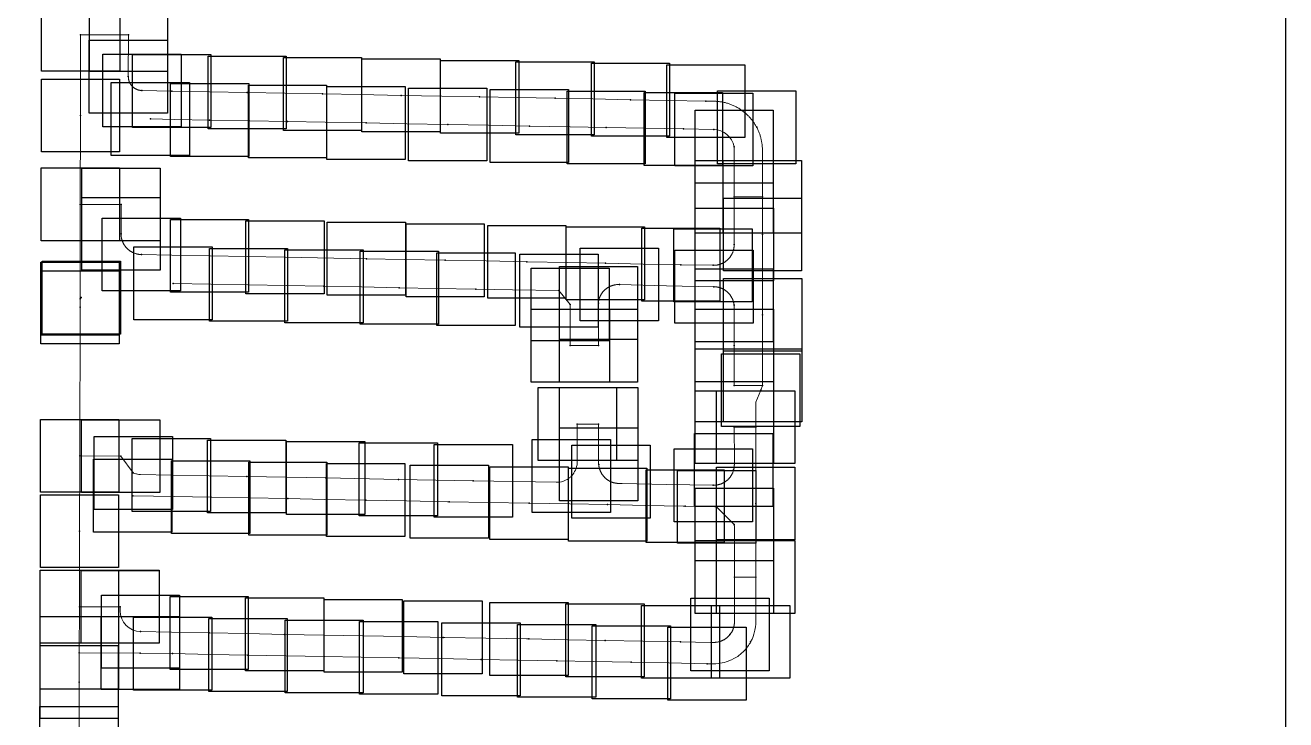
# Model space of a CAD drawing. Header units: millimetres. Extents: x 881174 to 1703730, y 372762 to 704197.
# Drawn here: x 885005 to 887011, y 668975 to 670080 of the extents above; entities that cross this region are included whole.
import ezdxf

# ---------------------------------------------------------------- set-up
doc = ezdxf.new("R2010")
doc.units = ezdxf.units.MM
for name, color, linetype, lineweight in [('2Block', 190, 'Continuous', 30), ('Capa1', 190, 'Continuous', 30), ('Exercise01', 190, 'Continuous', 30)]:
    doc.layers.add(name, color=color, linetype=linetype, lineweight=lineweight)
doc.layers.add('Polyline01', color=7, linetype='Continuous', lineweight=60, true_color=0xa451a4)

msp = doc.modelspace()

# ---------------------------------------------------------------- linework, layer by layer
at = {"layer": '2Block', "ltscale": 1.5}
for points in [[(885031.2, 670122.8), (885155.6, 670122.8), (885155.6, 670006.8), (885031.2, 670006.8)], [(885107.2, 670122.6), (885231.6, 670122.6), (885231.6, 670006.6), (885107.2, 670006.6)], [(885107, 670056.1), (885231.5, 670056.1), (885231.5, 669940.2), (885107, 669940.2)], [(885128.6, 670034.1), (885253.1, 670034.1), (885253.1, 669918.1), (885128.6, 669918.1)], [(885176.1, 670033.2), (885300.6, 670033.2), (885300.6, 669917.2), (885176.1, 669917.2)], [(885296.1, 670030.9), (885420.6, 670030.9), (885420.6, 669915), (885296.1, 669915)], [(885416, 670028.7), (885540.5, 670028.7), (885540.5, 669912.7), (885416, 669912.7)], [(885541, 670026.3), (885665.5, 670026.3), (885665.5, 669910.4), (885541, 669910.4)], [(885666, 670024), (885790.5, 670024), (885790.5, 669908), (885666, 669908)], [(885786, 670021.7), (885910.5, 670021.7), (885910.5, 669905.8), (885786, 669905.8)], [(885906, 670019.4), (886030.5, 670019.4), (886030.5, 669903.5), (885906, 669903.5)], [(886025.9, 670017.2), (886150.4, 670017.2), (886150.4, 669901.2), (886025.9, 669901.2)], [(885030.9, 669994.3), (885155.3, 669994.3), (885155.3, 669878.3), (885030.9, 669878.3)], [(885030.9, 669994.3), (885155.3, 669994.3), (885155.3, 669878.3), (885030.9, 669878.3)], [(885142.1, 669988.8), (885266.6, 669988.8), (885266.6, 669872.9), (885142.1, 669872.9)], [(885236.3, 669987), (885360.8, 669987), (885360.8, 669871), (885236.3, 669871)], [(885360.3, 669984.7), (885484.7, 669984.7), (885484.7, 669868.8), (885360.3, 669868.8)], [(885485.2, 669982.3), (885609.7, 669982.3), (885609.7, 669866.4), (885485.2, 669866.4)], [(885615.2, 669979.9), (885739.7, 669979.9), (885739.7, 669864), (885615.2, 669864)], [(885745.2, 669977.5), (885869.7, 669977.5), (885869.7, 669861.5), (885745.2, 669861.5)], [(885867.4, 669975.2), (885991.9, 669975.2), (885991.9, 669859.2), (885867.4, 669859.2)], [(885990.1, 669972.8), (886114.6, 669972.8), (886114.6, 669856.9), (885990.1, 669856.9)], [(886038.7, 669971.9), (886163.2, 669971.9), (886163.2, 669856), (886038.7, 669856)], [(886106.9, 669975.5), (886231.4, 669975.5), (886231.4, 669859.5), (886106.9, 669859.5)], [(886071, 669944.6), (886195.5, 669944.6), (886195.5, 669828.7), (886071, 669828.7)], [(886071, 669864.9), (886195.5, 669864.9), (886195.5, 669748.9), (886071, 669748.9)], [(886116, 669864.9), (886240.5, 669864.9), (886240.5, 669748.9), (886116, 669748.9)], [(885030.5, 669852.8), (885155, 669852.8), (885155, 669736.8), (885030.5, 669736.8)], [(885095.5, 669852.6), (885220, 669852.6), (885220, 669736.7), (885095.5, 669736.7)], [(885095.4, 669806.1), (885219.9, 669806.1), (885219.9, 669690.1), (885095.4, 669690.1)], [(886116.1, 669804.9), (886240.6, 669804.9), (886240.6, 669688.9), (886116.1, 669688.9)], [(886071.1, 669788.9), (886195.6, 669788.9), (886195.6, 669673), (886071.1, 669673)], [(885127.8, 669773), (885252.3, 669773), (885252.3, 669657.1), (885127.8, 669657.1)], [(885236.2, 669771), (885360.7, 669771), (885360.7, 669655.1), (885236.2, 669655.1)], [(885356.2, 669768.7), (885480.7, 669768.7), (885480.7, 669652.8), (885356.2, 669652.8)], [(885485.7, 669766.4), (885610.2, 669766.4), (885610.2, 669650.5), (885485.7, 669650.5)], [(885611.1, 669763.9), (885735.6, 669763.9), (885735.6, 669648), (885611.1, 669648)], [(885741.1, 669761.5), (885865.6, 669761.5), (885865.6, 669645.6), (885741.1, 669645.6)], [(885866.1, 669759.1), (885990.6, 669759.1), (885990.6, 669643.2), (885866.1, 669643.2)], [(885986.1, 669756.9), (886110.6, 669756.9), (886110.6, 669640.9), (885986.1, 669640.9)], [(886037.5, 669755.9), (886162, 669755.9), (886162, 669640), (886037.5, 669640)], [(885178.2, 669727.1), (885302.7, 669727.1), (885302.7, 669611.1), (885178.2, 669611.1)], [(885298.2, 669724.8), (885422.7, 669724.8), (885422.7, 669608.9), (885298.2, 669608.9)], [(885418.2, 669722.6), (885542.7, 669722.6), (885542.7, 669606.6), (885418.2, 669606.6)], [(885538.1, 669720.3), (885662.6, 669720.3), (885662.6, 669604.4), (885538.1, 669604.4)], [(885888.4, 669725.3), (886012.9, 669725.3), (886012.9, 669609.4), (885888.4, 669609.4)], [(886038.8, 669721.9), (886163.3, 669721.9), (886163.3, 669606), (886038.8, 669606)], [(885030.2, 669702.8), (885154.7, 669702.8), (885154.7, 669586.8), (885030.2, 669586.8)], [(885032.2, 669704.5), (885156.7, 669704.5), (885156.7, 669588.6), (885032.2, 669588.6)], [(885660.1, 669718), (885784.6, 669718), (885784.6, 669602.1), (885660.1, 669602.1)], [(885792.2, 669715.6), (885916.7, 669715.6), (885916.7, 669599.7), (885792.2, 669599.7)], [(885030.2, 669689.1), (885154.6, 669689.1), (885154.6, 669573.2), (885030.2, 669573.2)], [(885030.2, 669689.1), (885154.6, 669689.1), (885154.6, 669573.2), (885030.2, 669573.2)], [(885810.1, 669693.6), (885934.6, 669693.6), (885934.6, 669577.7), (885810.1, 669577.7)], [(885855.1, 669695.8), (885979.6, 669695.8), (885979.6, 669579.9), (885855.1, 669579.9)], [(886071, 669692.4), (886195.5, 669692.4), (886195.5, 669576.4), (886071, 669576.4)], [(886116.2, 669677.1), (886240.7, 669677.1), (886240.7, 669561.1), (886116.2, 669561.1)], [(885810.2, 669628.2), (885934.7, 669628.2), (885934.7, 669512.2), (885810.2, 669512.2)], [(885855.2, 669628.2), (885979.7, 669628.2), (885979.7, 669512.2), (885855.2, 669512.2)], [(886071.2, 669628.3), (886195.7, 669628.3), (886195.7, 669512.3), (886071.2, 669512.3)], [(886071.2, 669564.9), (886195.7, 669564.9), (886195.7, 669448.9), (886071.2, 669448.9)], [(886116.2, 669564.9), (886240.7, 669564.9), (886240.7, 669448.9), (886116.2, 669448.9)], [(886113.2, 669557.3), (886237.7, 669557.3), (886237.7, 669441.4), (886113.2, 669441.4)], [(885821.3, 669503.3), (885945.8, 669503.3), (885945.8, 669387.4), (885821.3, 669387.4)], [(885855.3, 669503.3), (885979.8, 669503.3), (885979.8, 669387.4), (885855.3, 669387.4)], [(886071.3, 669498.4), (886195.8, 669498.4), (886195.8, 669382.5), (886071.3, 669382.5)], [(886105.3, 669498.4), (886229.8, 669498.4), (886229.8, 669382.5), (886105.3, 669382.5)], [(885029.6, 669452.7), (885154.1, 669452.7), (885154.1, 669336.8), (885029.6, 669336.8)], [(885029.6, 669452.7), (885154.1, 669452.7), (885154.1, 669336.8), (885029.6, 669336.8)], [(885094.8, 669452.3), (885219.3, 669452.3), (885219.3, 669336.4), (885094.8, 669336.4)], [(885114.9, 669425.5), (885239.4, 669425.5), (885239.4, 669309.6), (885114.9, 669309.6)], [(885175.4, 669422.1), (885299.9, 669422.1), (885299.9, 669306.1), (885175.4, 669306.1)], [(885295.4, 669419.8), (885419.9, 669419.8), (885419.9, 669303.9), (885295.4, 669303.9)], [(885812, 669420.6), (885936.5, 669420.6), (885936.5, 669304.7), (885812, 669304.7)], [(885855.4, 669439.1), (885979.9, 669439.1), (885979.9, 669323.1), (885855.4, 669323.1)], [(886070.2, 669430.2), (886194.7, 669430.2), (886194.7, 669314.3), (886070.2, 669314.3)], [(885421.1, 669417.4), (885545.6, 669417.4), (885545.6, 669301.5), (885421.1, 669301.5)], [(885536.8, 669415.3), (885661.3, 669415.3), (885661.3, 669299.4), (885536.8, 669299.4)], [(885655.8, 669413), (885780.3, 669413), (885780.3, 669297.1), (885655.8, 669297.1)], [(885874.9, 669411.5), (885999.4, 669411.5), (885999.4, 669295.6), (885874.9, 669295.6)], [(886037.7, 669405.9), (886162.2, 669405.9), (886162.2, 669289.9), (886037.7, 669289.9)], [(885114, 669389.2), (885238.5, 669389.2), (885238.5, 669273.3), (885114, 669273.3)], [(885238.1, 669386.9), (885362.6, 669386.9), (885362.6, 669271), (885238.1, 669271)], [(885360.9, 669384.6), (885485.3, 669384.6), (885485.3, 669268.7), (885360.9, 669268.7)], [(885484.8, 669382.3), (885609.3, 669382.3), (885609.3, 669266.3), (885484.8, 669266.3)], [(885617.6, 669379.8), (885742.1, 669379.8), (885742.1, 669263.8), (885617.6, 669263.8)], [(885744.7, 669377.4), (885869.2, 669377.4), (885869.2, 669261.4), (885744.7, 669261.4)], [(885869.7, 669375), (885994.2, 669375), (885994.2, 669259.1), (885869.7, 669259.1)], [(885993, 669372.7), (886117.4, 669372.7), (886117.4, 669256.8), (885993, 669256.8)], [(886043, 669371.5), (886167.5, 669371.5), (886167.5, 669255.6), (886043, 669255.6)], [(886105.4, 669376.8), (886229.9, 669376.8), (886229.9, 669260.9), (886105.4, 669260.9)], [(886071.1, 669343.5), (886195.6, 669343.5), (886195.6, 669227.5), (886071.1, 669227.5)], [(885029.3, 669332.7), (885153.8, 669332.7), (885153.8, 669216.8), (885029.3, 669216.8)], [(886071.4, 669259.8), (886195.9, 669259.8), (886195.9, 669143.9), (886071.4, 669143.9)], [(886105.4, 669259.9), (886229.9, 669259.9), (886229.9, 669143.9), (886105.4, 669143.9)], [(885029, 669212.7), (885153.5, 669212.7), (885153.5, 669096.8), (885029, 669096.8)], [(885094, 669212.6), (885218.5, 669212.6), (885218.5, 669096.6), (885094, 669096.6)], [(885094, 669212.5), (885218.5, 669212.5), (885218.5, 669096.6), (885094, 669096.6)], [(885126.4, 669173), (885250.9, 669173), (885250.9, 669057), (885126.4, 669057)], [(885235.7, 669170.9), (885360.2, 669170.9), (885360.2, 669055), (885235.7, 669055)], [(885355.7, 669168.7), (885480.2, 669168.7), (885480.2, 669052.7), (885355.7, 669052.7)], [(885480.7, 669166.3), (885605.2, 669166.3), (885605.2, 669050.4), (885480.7, 669050.4)], [(885607.8, 669163.9), (885732.3, 669163.9), (885732.3, 669048), (885607.8, 669048)], [(885744.5, 669161.3), (885869, 669161.3), (885869, 669045.4), (885744.5, 669045.4)], [(885865.6, 669159.1), (885990.1, 669159.1), (885990.1, 669043.1), (885865.6, 669043.1)], [(886064.3, 669168.3), (886188.8, 669168.3), (886188.8, 669052.4), (886064.3, 669052.4)], [(885028.9, 669139.2), (885153.4, 669139.2), (885153.4, 669023.2), (885028.9, 669023.2)], [(885028.9, 669139.1), (885153.4, 669139.1), (885153.4, 669023.2), (885028.9, 669023.2)], [(885126, 669138.9), (885250.5, 669138.9), (885250.5, 669023), (885126, 669023)], [(885985.6, 669156.8), (886110.1, 669156.8), (886110.1, 669040.9), (885985.6, 669040.9)], [(886097.2, 669156.6), (886221.7, 669156.6), (886221.7, 669040.7), (886097.2, 669040.7)], [(885177.4, 669138), (885301.9, 669138), (885301.9, 669022.1), (885177.4, 669022.1)], [(885297.4, 669135.7), (885421.9, 669135.7), (885421.9, 669019.8), (885297.4, 669019.8)], [(885418.6, 669133.5), (885543.1, 669133.5), (885543.1, 669017.5), (885418.6, 669017.5)], [(885537.3, 669131.2), (885661.8, 669131.2), (885661.8, 669015.3), (885537.3, 669015.3)], [(885668.2, 669128.8), (885792.7, 669128.8), (885792.7, 669012.8), (885668.2, 669012.8)], [(885788.7, 669126.5), (885913.1, 669126.5), (885913.1, 669010.6), (885788.7, 669010.6)], [(885907.3, 669124.3), (886031.8, 669124.3), (886031.8, 669008.3), (885907.3, 669008.3)], [(886027.9, 669122), (886152.4, 669122), (886152.4, 669006.1), (886027.9, 669006.1)], [(885028.8, 669092.7), (885153.3, 669092.7), (885153.3, 668976.8), (885028.8, 668976.8)], [(885028.8, 669092.7), (885153.3, 669092.7), (885153.3, 668976.8), (885028.8, 668976.8)], [(885028.6, 668995.9), (885153.1, 668995.9), (885153.1, 668879.9), (885028.6, 668879.9)]]:
    msp.add_lwpolyline(points, close=True, dxfattribs=at)
at = {"layer": 'Capa1', "color": 1}
for p in [(885093.4, 670064.8), (885169.4, 670064.6), (885169.2, 669998.2), (885190.8, 669976.1), (885238.3, 669975.2), (885358.3, 669972.9), (885478.3, 669970.7), (885603.3, 669968.3), (885728.2, 669966), (885848.2, 669963.7), (885968.2, 669961.5), (886088.2, 669959.2), (885093.1, 669936.3), (885093.1, 669936.3), (885204.4, 669930.8), (885298.6, 669929), (885422.5, 669926.7), (885547.5, 669924.4), (885677.5, 669921.9), (885807.4, 669919.5), (885929.6, 669917.2), (886052.4, 669914.9), (886100.9, 669914), (886169.2, 669917.5), (886133.2, 669886.7), (886133.3, 669806.9), (886178.3, 669806.9), (885092.8, 669794.8), (885157.8, 669794.6), (885157.7, 669748.1), (886178.3, 669746.9), (886133.3, 669730.9), (885190, 669715.1), (885298.5, 669713), (885418.4, 669710.8), (885548, 669708.4), (885673.4, 669706), (885803.4, 669703.5), (885928.3, 669701.2), (886048.3, 669698.9), (886099.7, 669698), (885240.5, 669669.1), (885360.4, 669666.9), (885480.4, 669664.6), (885600.4, 669662.3), (885722.4, 669660), (885950.6, 669667.4), (886101.1, 669663.9), (885092.4, 669644.8), (885094.4, 669646.5), (885854.5, 669657.6), (885092.4, 669631.2), (885092.4, 669631.2), (885872.4, 669635.6), (885917.4, 669637.9), (886133.2, 669634.4), (886178.4, 669619.1), (885872.4, 669570.2), (885917.4, 669570.2), (886133.4, 669570.3), (886133.4, 669506.9), (886175.5, 669499.4), (886178.4, 669506.9), (885883.5, 669445.3), (885917.5, 669445.3), (886133.5, 669440.4), (886167.5, 669440.4), (885091.9, 669394.7), (885091.9, 669394.7), (885157.1, 669394.4), (885917.7, 669381.1), (885177.2, 669367.6), (885237.7, 669364.1), (885357.6, 669361.9), (885483.4, 669359.5), (885874.3, 669362.6), (886132.4, 669372.3), (885599, 669357.3), (885718.1, 669355.1), (885937.2, 669353.6), (886100, 669347.9), (885176.2, 669331.3), (885300.3, 669328.9), (885423.1, 669326.6), (885547, 669324.3), (885679.9, 669321.8), (885807, 669319.4), (886167.6, 669318.8), (885931.9, 669317.1), (886055.2, 669314.7), (886105.2, 669313.6), (886133.3, 669285.5), (885091.6, 669274.7), (886133.7, 669201.9), (886167.7, 669201.9), (885091.3, 669154.7), (885156.3, 669154.6), (885156.3, 669154.6), (885188.6, 669115), (885298, 669112.9), (885418, 669110.7), (885542.9, 669108.3), (885670.1, 669105.9), (885806.8, 669103.4), (885927.9, 669101.1), (886047.9, 669098.8), (886126.6, 669110.3), (886159.5, 669098.7), (885091.1, 669081.2), (885091.1, 669081.2), (885188.2, 669081), (885239.6, 669080), (885359.6, 669077.8), (885480.8, 669075.5), (885599.6, 669073.3), (885730.5, 669070.8), (885850.9, 669068.5), (885969.5, 669066.3), (886090.2, 669064), (885091, 669034.7), (885091, 669034.7)]:
    msp.add_point(p, dxfattribs=at)
at = {"layer": 'Exercise01', "ltscale": 1.5}
msp.add_lwpolyline([(881173.9, 665063.8), (887011, 665063.8), (887011, 673564.4), (881173.9, 673564.4)], close=True, dxfattribs=at)
at = {"layer": 'Polyline01', "lineweight": 0}
for points in [[(885093.4, 670064.8), (885093.1, 669936.3), (885093.1, 669936.3)], [(885169.4, 670064.6), (885093.4, 670064.8)], [(885169.2, 669998.2), (885169.4, 670064.6)], [(885190.8, 669976.1), (885190.4, 669976.1), (885190, 669976.1), (885189.7, 669976.2), (885189.3, 669976.2), (885188.9, 669976.2), (885188.5, 669976.3), (885188.1, 669976.3), (885187.8, 669976.4), (885187.4, 669976.4), (885187, 669976.5), (885186.6, 669976.6), (885186.2, 669976.7), (885185.9, 669976.8), (885185.5, 669976.9), (885185.1, 669977), (885184.8, 669977.1), (885184.4, 669977.2), (885184, 669977.3), (885183.7, 669977.4), (885183.3, 669977.6), (885183, 669977.7), (885182.6, 669977.9), (885182.3, 669978), (885181.9, 669978.2), (885181.6, 669978.3), (885181.2, 669978.5), (885180.9, 669978.7), (885180.5, 669978.9), (885180.2, 669979.1), (885179.9, 669979.3), (885179.5, 669979.5), (885179.2, 669979.7), (885178.9, 669979.9), (885178.6, 669980.1), (885178.3, 669980.3), (885178, 669980.6), (885177.7, 669980.8), (885177.4, 669981), (885177.1, 669981.3), (885176.8, 669981.5), (885176.5, 669981.8), (885176.2, 669982), (885175.9, 669982.3), (885175.7, 669982.6), (885175.4, 669982.8), (885175.1, 669983.1), (885174.9, 669983.4), (885174.6, 669983.7), (885174.4, 669984), (885174.1, 669984.3), (885173.9, 669984.6), (885173.6, 669984.9), (885173.4, 669985.2), (885173.2, 669985.5), (885173, 669985.8), (885172.8, 669986.2), (885172.6, 669986.5), (885172.4, 669986.8), (885172.2, 669987.1), (885172, 669987.5), (885171.8, 669987.8), (885171.6, 669988.2), (885171.5, 669988.5), (885171.3, 669988.8), (885171.1, 669989.2), (885171, 669989.5), (885170.8, 669989.9), (885170.7, 669990.3), (885170.6, 669990.6), (885170.4, 669991), (885170.3, 669991.3), (885170.2, 669991.7), (885170.1, 669992.1), (885170, 669992.5), (885169.9, 669992.8), (885169.8, 669993.2), (885169.7, 669993.6), (885169.6, 669993.9), (885169.6, 669994.3), (885169.5, 669994.7), (885169.5, 669995.1), (885169.4, 669995.5), (885169.4, 669995.8), (885169.3, 669996.2), (885169.3, 669996.6), (885169.3, 669997), (885169.3, 669997.4), (885169.3, 669997.8), (885169.2, 669998.2)], [(885238.3, 669975.2), (885190.8, 669976.1)], [(885358.3, 669972.9), (885298.3, 669974.1), (885238.3, 669975.2)], [(885478.3, 669970.7), (885418.3, 669971.8), (885358.3, 669972.9)], [(885603.3, 669968.3), (885538.3, 669969.6), (885478.3, 669970.7)], [(885728.2, 669966), (885668.3, 669967.1), (885603.3, 669968.3)], [(885848.2, 669963.7), (885788.2, 669964.9), (885728.2, 669966)], [(885968.2, 669961.5), (885908.2, 669962.6), (885848.2, 669963.7)], [(886088.2, 669959.2), (886028.2, 669960.3), (885968.2, 669961.5)], [(886169.2, 669917.5), (886168.5, 669918.7), (886167.8, 669919.9), (886167.1, 669921.1), (886166.4, 669922.2), (886165.7, 669923.4), (886165, 669924.5), (886164.2, 669925.6), (886163.4, 669926.7), (886162.6, 669927.8), (886161.8, 669928.9), (886160.9, 669930), (886160, 669931), (886159.2, 669932.1), (886158.3, 669933.1), (886157.3, 669934.1), (886156.4, 669935.1), (886155.5, 669936), (886154.5, 669937), (886153.5, 669937.9), (886152.5, 669938.9), (886151.5, 669939.8), (886150.4, 669940.7), (886149.4, 669941.5), (886148.3, 669942.4), (886147.3, 669943.2), (886146.2, 669944), (886145.1, 669944.8), (886143.9, 669945.6), (886142.8, 669946.3), (886141.7, 669947.1), (886140.5, 669947.8), (886139.3, 669948.5), (886138.1, 669949.1), (886136.5, 669950), (886135.3, 669950.7), (886134.1, 669951.3), (886132.8, 669951.8), (886131.6, 669952.4), (886130.3, 669952.9), (886129.1, 669953.4), (886127.8, 669953.9), (886126.5, 669954.4), (886125.2, 669954.9), (886123.9, 669955.3), (886122.6, 669955.7), (886121.3, 669956.1), (886120, 669956.4), (886118.7, 669956.8), (886117.4, 669957.1), (886116, 669957.4), (886114.7, 669957.6), (886113.4, 669957.9), (886112, 669958.1), (886110.7, 669958.3), (886109.3, 669958.4), (886108, 669958.6), (886106.6, 669958.7), (886105.3, 669958.8), (886103.9, 669958.9), (886101.7, 669959), (886088.2, 669959.2)], [(885093.1, 669936.3), (885092.8, 669794.8)], [(885298.6, 669929), (885242.5, 669930.1), (885204.4, 669930.8)], [(885422.5, 669926.7), (885362.5, 669927.9), (885298.6, 669929)], [(885547.5, 669924.4), (885482.5, 669925.6), (885422.5, 669926.7)], [(885677.5, 669921.9), (885612.5, 669923.2), (885547.5, 669924.4)], [(885807.4, 669919.5), (885742.4, 669920.7), (885677.5, 669921.9)], [(885929.6, 669917.2), (885872.4, 669918.3), (885807.4, 669919.5)], [(886052.4, 669914.9), (885992.4, 669916), (885929.6, 669917.2)], [(886100.9, 669914), (886052.4, 669914.9)], [(886178.3, 669806.9), (886178.2, 669866.9), (886178.2, 669881), (886178.2, 669882.4), (886178.2, 669883.7), (886178.1, 669885.1), (886178, 669886.5), (886177.9, 669887.8), (886177.8, 669889.2), (886177.6, 669890.5), (886177.5, 669891.9), (886177.3, 669893.2), (886177, 669894.6), (886176.8, 669895.9), (886176.5, 669897.2), (886176.2, 669898.6), (886175.9, 669899.9), (886175.6, 669901.2), (886175.2, 669902.5), (886174.8, 669903.8), (886174.4, 669905.1), (886174, 669906.4), (886173.5, 669907.7), (886173, 669909), (886172.5, 669910.2), (886172, 669911.5), (886171.5, 669912.7), (886170.9, 669914), (886170.3, 669915.2), (886169.2, 669917.5)], [(886133.3, 669806.9), (886133.2, 669872), (886133.2, 669886.7)], [(886133.3, 669806.9), (886133.3, 669730.9)], [(886133.3, 669806.9), (886178.3, 669806.9)], [(886178.3, 669806.9), (886178.3, 669746.9)], [(885092.8, 669794.8), (885092.6, 669719.8), (885092.4, 669644.8)], [(885157.8, 669794.6), (885092.8, 669794.8)], [(885157.7, 669748.1), (885157.8, 669794.6)], [(885190, 669715.1), (885189.4, 669715.1), (885188.9, 669715.1), (885188.3, 669715.2), (885187.7, 669715.2), (885187.1, 669715.3), (885186.6, 669715.3), (885186, 669715.4), (885185.4, 669715.5), (885184.9, 669715.6), (885184.3, 669715.7), (885183.7, 669715.8), (885183.2, 669715.9), (885182.6, 669716.1), (885182.1, 669716.2), (885181.5, 669716.4), (885180.9, 669716.5), (885180.4, 669716.7), (885179.9, 669716.9), (885179.3, 669717.1), (885178.8, 669717.3), (885178.2, 669717.5), (885177.7, 669717.7), (885177.2, 669717.9), (885176.7, 669718.2), (885176.1, 669718.4), (885175.6, 669718.7), (885175.1, 669719), (885174.6, 669719.2), (885174.1, 669719.5), (885173.6, 669719.8), (885173.1, 669720.1), (885172.6, 669720.4), (885172.2, 669720.7), (885171.7, 669721.1), (885171.2, 669721.4), (885170.8, 669721.8), (885170.3, 669722.1), (885169.8, 669722.5), (885169.4, 669722.8), (885169, 669723.2), (885168.5, 669723.6), (885168.1, 669724), (885167.7, 669724.4), (885167.3, 669724.8), (885166.9, 669725.2), (885166.5, 669725.6), (885166.1, 669726), (885165.7, 669726.5), (885165.3, 669726.9), (885165, 669727.4), (885164.6, 669727.8), (885164.3, 669728.3), (885163.9, 669728.7), (885163.6, 669729.2), (885163.3, 669729.7), (885162.9, 669730.2), (885162.6, 669730.6), (885162.3, 669731.1), (885162.1, 669731.6), (885161.8, 669732.1), (885161.5, 669732.6), (885161.2, 669733.1), (885161, 669733.7), (885160.7, 669734.2), (885160.5, 669734.7), (885160.3, 669735.2), (885160, 669735.8), (885159.8, 669736.3), (885159.6, 669736.9), (885159.4, 669737.4), (885159.3, 669737.9), (885159.1, 669738.5), (885158.9, 669739), (885158.8, 669739.6), (885158.6, 669740.2), (885158.5, 669740.7), (885158.4, 669741.3), (885158.3, 669741.8), (885158.2, 669742.4), (885158.1, 669743), (885158, 669743.6), (885157.9, 669744.1), (885157.8, 669744.7), (885157.8, 669745.3), (885157.7, 669745.8), (885157.7, 669746.4), (885157.7, 669747), (885157.7, 669747.6), (885157.7, 669748.1)], [(886178.3, 669746.9), (886178.4, 669619.1)], [(886133.3, 669730.9), (886133.3, 669730.3), (886133.3, 669729.7), (886133.3, 669729.2), (886133.2, 669728.6), (886133.2, 669728), (886133.1, 669727.5), (886133.1, 669726.9), (886133, 669726.3), (886132.9, 669725.7), (886132.8, 669725.2), (886132.7, 669724.6), (886132.6, 669724), (886132.5, 669723.5), (886132.3, 669722.9), (886132.2, 669722.4), (886132, 669721.8), (886131.9, 669721.3), (886131.7, 669720.7), (886131.5, 669720.2), (886131.3, 669719.6), (886131.1, 669719.1), (886130.9, 669718.5), (886130.7, 669718), (886130.5, 669717.5), (886130.2, 669717), (886130, 669716.4), (886129.7, 669715.9), (886129.4, 669715.4), (886129.2, 669714.9), (886128.9, 669714.4), (886128.6, 669713.9), (886128.3, 669713.4), (886128, 669712.9), (886127.7, 669712.5), (886127.3, 669712), (886127, 669711.5), (886126.7, 669711), (886126.3, 669710.6), (886125.9, 669710.1), (886125.6, 669709.7), (886125.2, 669709.3), (886124.8, 669708.8), (886124.4, 669708.4), (886124, 669708), (886123.6, 669707.6), (886123.2, 669707.2), (886122.8, 669706.8), (886122.4, 669706.4), (886121.9, 669706), (886121.5, 669705.6), (886121.1, 669705.3), (886120.6, 669704.9), (886120.2, 669704.6), (886119.7, 669704.2), (886119.2, 669703.9), (886118.7, 669703.6), (886118.3, 669703.2), (886117.8, 669702.9), (886117.3, 669702.6), (886116.8, 669702.3), (886116.3, 669702.1), (886115.8, 669701.8), (886115.3, 669701.5), (886114.8, 669701.3), (886114.2, 669701), (886113.7, 669700.8), (886113.2, 669700.6), (886112.7, 669700.3), (886112.1, 669700.1), (886111.6, 669699.9), (886111, 669699.7), (886110.5, 669699.6), (886109.9, 669699.4), (886109.4, 669699.2), (886108.8, 669699.1), (886108.3, 669698.9), (886107.7, 669698.8), (886107.1, 669698.7), (886106.6, 669698.5), (886106, 669698.4), (886105.5, 669698.3), (886104.9, 669698.3), (886104.3, 669698.2), (886103.7, 669698.1), (886103.2, 669698.1), (886102.6, 669698), (886102, 669698), (886101.4, 669698), (886100.9, 669698), (886100.3, 669697.9), (886099.7, 669698)], [(885298.5, 669713), (885238.5, 669714.2), (885190, 669715.1)], [(885418.4, 669710.8), (885358.4, 669711.9), (885298.5, 669713)], [(885548, 669708.4), (885418.4, 669710.8)], [(885673.4, 669706), (885608.4, 669707.2), (885548, 669708.4)], [(885803.4, 669703.5), (885738.4, 669704.8), (885673.4, 669706)], [(885928.3, 669701.2), (885868.4, 669702.3), (885803.4, 669703.5)], [(886048.3, 669698.9), (885988.3, 669700), (885928.3, 669701.2)], [(886099.7, 669698), (886048.3, 669698.9)], [(885360.4, 669666.9), (885300.4, 669668), (885240.5, 669669.1)], [(885480.4, 669664.6), (885420.4, 669665.7), (885360.4, 669666.9)], [(885600.4, 669662.3), (885540.4, 669663.5), (885480.4, 669664.6)], [(885722.4, 669660), (885660.4, 669661.2), (885600.4, 669662.3)], [(885854.5, 669657.6), (885780.4, 669659), (885722.4, 669660)], [(885950.6, 669667.4), (885950.1, 669667.4), (885949.5, 669667.4), (885948.9, 669667.3), (885948.3, 669667.3), (885947.8, 669667.3), (885947.2, 669667.2), (885946.6, 669667.2), (885945.8, 669667.2), (885945.2, 669667.1), (885944.6, 669667), (885944.1, 669666.9), (885943.5, 669666.8), (885942.9, 669666.7), (885942.4, 669666.6), (885941.8, 669666.5), (885941.3, 669666.3), (885940.7, 669666.2), (885940, 669666), (885939.5, 669665.8), (885938.9, 669665.7), (885938.4, 669665.5), (885937.8, 669665.3), (885937.3, 669665.1), (885936.8, 669664.8), (885936.7, 669664.8), (885936.1, 669664.5), (885935.6, 669664.3), (885935.1, 669664), (885934.6, 669663.8), (885934.1, 669663.5), (885933.6, 669663.2), (885933.1, 669663), (885932.6, 669662.7), (885932.1, 669662.4), (885931.6, 669662.1), (885931.2, 669661.8), (885930.7, 669661.5), (885929.9, 669660.9), (885929.5, 669660.6), (885929, 669660.2), (885928.6, 669659.9), (885928.2, 669659.5), (885927.7, 669659.1), (885927.4, 669658.8), (885927, 669658.4), (885926.5, 669658), (885926.1, 669657.6), (885925.7, 669657.2), (885925.4, 669656.8), (885925, 669656.3), (885924.6, 669655.9), (885924.3, 669655.5), (885923.9, 669655.1), (885923.6, 669654.6), (885923.2, 669654.1), (885922.9, 669653.7), (885922.6, 669653.2), (885922.2, 669652.6), (885921.9, 669652.1), (885921.5, 669651.6), (885921.3, 669651.1), (885921, 669650.6), (885920.7, 669650.1), (885920.4, 669649.6), (885920.2, 669649.1), (885920, 669648.8), (885919.8, 669648.2), (885919.6, 669647.7), (885919.3, 669647.2), (885919.1, 669646.6), (885918.9, 669646.1), (885918.7, 669645.6), (885918.5, 669645), (885918.4, 669644.5), (885918.2, 669643.9), (885918.2, 669643.9), (885918, 669643.4), (885917.9, 669642.8), (885917.8, 669642.6), (885917.8, 669642.4), (885917.8, 669642.3), (885917.7, 669641.8), (885917.7, 669641.9), (885917.6, 669641.3), (885917.6, 669640.8), (885917.5, 669640.2), (885917.5, 669640.2), (885917.4, 669639.6), (885917.4, 669639), (885917.4, 669638.5), (885917.4, 669637.9)], [(886101.1, 669663.9), (886025.5, 669665.3), (885950.6, 669667.4)], [(886133.2, 669634.4), (886133.1, 669635), (886133.1, 669635.5), (886133, 669636.1), (886132.9, 669636.7), (886132.8, 669637.2), (886132.7, 669637.8), (886132.5, 669638.4), (886132.4, 669638.9), (886132.3, 669639.5), (886132.1, 669640), (886131.9, 669640.6), (886131.8, 669641.1), (886131.6, 669641.7), (886131.4, 669642.2), (886131.2, 669642.8), (886131, 669643.3), (886130.8, 669643.8), (886130.5, 669644.4), (886130.3, 669644.9), (886130, 669645.4), (886129.8, 669645.9), (886129.5, 669646.4), (886129.2, 669646.9), (886129, 669647.4), (886128.7, 669647.9), (886128.4, 669648.4), (886128.1, 669648.9), (886127.7, 669649.4), (886127.4, 669649.9), (886127.1, 669650.3), (886126.7, 669650.8), (886126.4, 669651.3), (886126, 669651.7), (886125.7, 669652.2), (886125.3, 669652.6), (886124.9, 669653), (886124.5, 669653.4), (886124.1, 669653.9), (886123.7, 669654.3), (886123.3, 669654.7), (886122.9, 669655.1), (886122.5, 669655.5), (886122, 669655.8), (886121.6, 669656.2), (886121.1, 669656.6), (886120.7, 669656.9), (886120.2, 669657.3), (886119.8, 669657.6), (886119.3, 669658), (886118.8, 669658.3), (886118.4, 669658.6), (886117.9, 669658.9), (886117.4, 669659.2), (886116.9, 669659.5), (886116.4, 669659.8), (886115.9, 669660.1), (886115.4, 669660.3), (886114.8, 669660.6), (886114.3, 669660.8), (886113.8, 669661.1), (886113.3, 669661.3), (886112.7, 669661.5), (886112.2, 669661.7), (886111.7, 669661.9), (886111.1, 669662.1), (886110.6, 669662.3), (886110, 669662.5), (886109.5, 669662.7), (886108.9, 669662.8), (886108.4, 669663), (886107.8, 669663.1), (886107.2, 669663.2), (886106.7, 669663.3), (886106.1, 669663.4), (886105.5, 669663.5), (886105, 669663.6), (886104.4, 669663.7), (886103.8, 669663.8), (886103.2, 669663.8), (886102.7, 669663.8), (886102.1, 669663.9), (886101.1, 669663.9)], [(885092.4, 669631.2), (885092.4, 669642.8), (885094.4, 669646.5)], [(885872.4, 669635.6), (885854.5, 669657.6)], [(885091.9, 669394.7), (885092.4, 669631.2)], [(885872.4, 669570.2), (885872.4, 669635.6)], [(885917.4, 669637.9), (885917.4, 669574.2), (885917.4, 669570.2)], [(886133.4, 669570.3), (886133.4, 669628.5), (886133.4, 669629.1), (886133.4, 669629.6), (886133.4, 669630.2), (886133.3, 669630.8), (886133.3, 669633.8), (886133.2, 669634.4)], [(886178.4, 669619.1), (886178.4, 669506.9)], [(885917.4, 669570.2), (885910.4, 669570.2), (885872.4, 669570.2)], [(886133.4, 669506.9), (886133.4, 669570.3)], [(886178.4, 669506.9), (886133.4, 669506.9)], [(886167.5, 669440.4), (886168, 669480.2), (886175.5, 669499.4)], [(886175.5, 669499.4), (886178.4, 669506.9)], [(885883.5, 669445.3), (885883.6, 669385.6), (885883.5, 669383.2), (885883.2, 669380.4), (885882.6, 669377.6), (885881.8, 669374.8), (885880.7, 669372.1), (885879.4, 669369.6), (885878.3, 669367.7), (885878.1, 669367.4), (885876.5, 669365.2), (885874.3, 669362.6)], [(885917.5, 669445.3), (885883.5, 669445.3)], [(885917.7, 669381.1), (885917.6, 669381.4), (885917.6, 669382), (885917.6, 669382.5), (885917.6, 669383.1), (885917.6, 669383.7), (885917.5, 669445.3)], [(886133.5, 669440.4), (886133.6, 669388.3), (886133.6, 669380.9), (886133.6, 669380.3), (886133.5, 669379.7), (886133.5, 669379.1), (886133.5, 669378.5), (886133.4, 669378), (886133.4, 669377.4), (886133.3, 669376.8), (886133.2, 669376.3), (886133.2, 669375.7), (886133.1, 669375.1), (886133, 669374.5), (886132.8, 669374), (886132.7, 669373.4), (886132.6, 669372.9), (886132.4, 669372.3)], [(886167.5, 669440.4), (886160.5, 669440.4), (886133.5, 669440.4)], [(886167.6, 669318.8), (886167.5, 669440.4)], [(885091.6, 669274.7), (885091.9, 669394.7)], [(885157.1, 669394.4), (885091.9, 669394.7)], [(885177.2, 669367.6), (885157.1, 669394.4)], [(885937.2, 669353.6), (885936.6, 669353.8), (885936.1, 669354), (885935.6, 669354.3), (885935.1, 669354.6), (885934.6, 669354.8), (885934.1, 669355.1), (885933.6, 669355.4), (885933.1, 669355.7), (885932.6, 669356), (885932.1, 669356.3), (885931.7, 669356.7), (885931.2, 669357), (885930.7, 669357.3), (885930.3, 669357.7), (885929.8, 669358.1), (885929.4, 669358.4), (885928.9, 669358.8), (885928.5, 669359.2), (885928.1, 669359.6), (885927.7, 669360), (885927.2, 669360.4), (885926.8, 669360.8), (885926.4, 669361.2), (885926.1, 669361.6), (885925.7, 669362), (885925.3, 669362.5), (885924.9, 669362.9), (885924.6, 669363.4), (885924.2, 669363.8), (885923.9, 669364.3), (885923.5, 669364.8), (885923.2, 669365.2), (885922.9, 669365.7), (885922.6, 669366.2), (885922.3, 669366.7), (885922, 669367.2), (885921.7, 669367.7), (885921.4, 669368.2), (885921.2, 669368.7), (885920.9, 669369.2), (885920.7, 669369.7), (885920.4, 669370.3), (885920.2, 669370.8), (885920, 669371.3), (885919.8, 669371.9), (885919.6, 669372.4), (885919.4, 669373), (885919.2, 669373.5), (885919, 669374), (885918.8, 669374.6), (885918.7, 669375.1), (885918.6, 669375.7), (885918.4, 669376.3), (885918.3, 669376.8), (885918.2, 669377.4), (885918.1, 669378), (885918, 669378.5), (885917.9, 669379.1), (885917.8, 669379.7), (885917.7, 669380.2), (885917.7, 669381.1)], [(885237.7, 669364.1), (885188.6, 669365), (885187.5, 669365.1), (885185.8, 669365.3), (885184.1, 669365.5), (885182.4, 669365.9), (885181.2, 669366.2), (885179, 669366.8), (885177.2, 669367.6)], [(885357.6, 669361.9), (885237.7, 669364.1)], [(885483.4, 669359.5), (885357.6, 669361.9)], [(885599, 669357.3), (885483.4, 669359.5)], [(885874.3, 669362.6), (885873.5, 669361.8), (885872.6, 669361), (885870.9, 669359.6), (885869.1, 669358.3), (885867.3, 669357.1), (885865, 669355.9), (885861.8, 669354.6), (885858.5, 669353.6), (885854, 669352.8), (885849.9, 669352.6), (885718.1, 669355.1)], [(886132.4, 669372.3), (886132.3, 669371.7), (886132.1, 669371.2), (886131.9, 669370.7), (886131.8, 669370.1), (886131.6, 669369.6), (886131.4, 669369), (886131.1, 669368.5), (886130.9, 669367.9), (886130.7, 669367.4), (886130.5, 669366.9), (886130.2, 669366.4), (886129.9, 669365.9), (886129.7, 669365.4), (886129.4, 669364.8), (886129.1, 669364.3), (886128.8, 669363.9), (886128.5, 669363.4), (886128.2, 669362.9), (886127.9, 669362.4), (886127.6, 669361.9), (886127.2, 669361.5), (886126.9, 669361), (886126.5, 669360.5), (886126.2, 669360.1), (886125.8, 669359.6), (886125.4, 669359.2), (886125.1, 669358.8), (886124.7, 669358.3), (886124.3, 669357.9), (886123.9, 669357.5), (886123.5, 669357.1), (886123, 669356.7), (886122.6, 669356.3), (886122.2, 669356), (886121.7, 669355.6), (886121.3, 669355.2), (886120.8, 669354.9), (886120.4, 669354.5), (886119.9, 669354.2), (886119.5, 669353.8), (886119, 669353.5), (886118.5, 669353.2), (886118, 669352.9), (886117.5, 669352.6), (886117, 669352.3), (886116.5, 669352), (886116, 669351.7), (886115.5, 669351.5), (886115, 669351.2), (886114.5, 669351), (886114, 669350.7), (886113.4, 669350.5), (886112.9, 669350.3), (886112.4, 669350.1), (886111.8, 669349.9), (886111.3, 669349.7), (886110.7, 669349.5), (886110.2, 669349.3), (886109.6, 669349.2), (886109.1, 669349), (886108.5, 669348.9), (886107.9, 669348.7), (886107.4, 669348.6), (886106.8, 669348.5), (886106.3, 669348.4), (886105.7, 669348.3), (886105.1, 669348.2), (886104.6, 669348.1), (886104, 669348.1), (886103.4, 669348), (886102.8, 669348), (886102.3, 669347.9), (886101.7, 669347.9), (886101.1, 669347.9), (886100.5, 669347.9), (886100, 669347.9)], [(885718.1, 669355.1), (885599, 669357.3)], [(886100, 669347.9), (886025.4, 669349.3), (885955.2, 669350.6), (885949.9, 669350.7), (885948.9, 669350.8), (885948.3, 669350.8), (885947.7, 669350.8), (885947.1, 669350.9), (885946.6, 669351), (885946, 669351), (885945.4, 669351.1), (885944.9, 669351.2), (885944.3, 669351.3), (885943.7, 669351.4), (885943.2, 669351.6), (885942.6, 669351.7), (885942, 669351.8), (885941.5, 669352), (885940.9, 669352.1), (885940.4, 669352.3), (885939.9, 669352.5), (885939.3, 669352.7), (885938.8, 669352.9), (885938.2, 669353.1), (885937.7, 669353.3), (885937.2, 669353.6)], [(885300.3, 669328.9), (885242.1, 669330), (885176.2, 669331.3)], [(885423.1, 669326.6), (885422, 669326.6), (885362, 669327.8), (885302.1, 669328.9), (885300.3, 669328.9)], [(885547, 669324.3), (885482, 669325.5), (885423.1, 669326.6)], [(885679.9, 669321.8), (885677, 669321.8), (885612, 669323.1), (885547, 669324.3)], [(885807, 669319.4), (885742, 669320.6), (885679.9, 669321.8)], [(885931.9, 669317.1), (885872, 669318.2), (885807, 669319.4)], [(886167.7, 669201.9), (886167.6, 669318.8)], [(886055.2, 669314.7), (886051.9, 669314.8), (885991.9, 669315.9), (885931.9, 669317.1)], [(886105.2, 669313.6), (886104.6, 669313.6), (886104.1, 669313.7), (886103.5, 669313.7), (886102.9, 669313.8), (886102.3, 669313.8), (886101.3, 669313.9), (886055.2, 669314.7)], [(886133.3, 669285.5), (886105.2, 669313.6)], [(886133.7, 669201.9), (886133.6, 669280.9), (886133.6, 669281.5), (886133.6, 669282), (886133.6, 669282.6), (886133.6, 669283.2), (886133.5, 669283.8), (886133.5, 669284.3), (886133.4, 669284.9), (886133.3, 669285.5)], [(885091.3, 669154.7), (885091.6, 669274.7)], [(886133.7, 669201.9), (886133.7, 669130.8), (886133.7, 669130.2), (886133.7, 669129.6), (886133.7, 669129.1), (886133.7, 669128.5), (886133.6, 669127.9), (886133.6, 669127.4), (886133.5, 669126.8), (886133.4, 669126.2), (886133.3, 669125.6), (886133.2, 669125.1), (886133.1, 669124.5), (886133, 669123.9), (886132.9, 669123.4), (886132.7, 669122.8), (886132.6, 669122.3), (886132.4, 669121.7), (886132.3, 669121.2), (886132.1, 669120.6), (886131.9, 669120.1), (886131.7, 669119.5), (886131.5, 669119), (886131.3, 669118.4), (886131.1, 669117.9), (886130.9, 669117.4), (886130.6, 669116.9), (886130.4, 669116.3), (886130.1, 669115.8), (886129.9, 669115.3), (886129.6, 669114.8), (886129.3, 669114.3), (886129, 669113.8), (886128.7, 669113.3), (886128.4, 669112.8), (886128.1, 669112.4), (886127.7, 669111.9), (886127.4, 669111.4), (886127.1, 669110.9), (886126.7, 669110.5), (886126.6, 669110.3)], [(886133.7, 669201.9), (886167.7, 669201.9)], [(886167.7, 669201.9), (886167.7, 669141.9), (886167.7, 669136.4), (886167.7, 669130.9), (886167.7, 669129.1), (886167.6, 669127.2), (886167.5, 669125.6), (886167.4, 669123.8), (886167.2, 669122.7), (886166.4, 669117.5), (886164.8, 669111.1), (886163.5, 669107.3), (886162.2, 669104.2), (886161.7, 669102.9), (886159.5, 669098.7)], [(885091.3, 669154.7), (885091.1, 669081.2)], [(885156.3, 669154.6), (885091.3, 669154.7)], [(885298, 669112.9), (885238, 669114.1), (885188.6, 669115)], [(885418, 669110.7), (885358, 669111.8), (885298, 669112.9)], [(885542.9, 669108.3), (885418, 669110.7)], [(885670.1, 669105.9), (885607.9, 669107.1), (885542.9, 669108.3)], [(885806.8, 669103.4), (885802.9, 669103.4), (885737.9, 669104.7), (885672.9, 669105.9), (885670.1, 669105.9)], [(885927.9, 669101.1), (885867.9, 669102.2), (885806.8, 669103.4)], [(886047.9, 669098.8), (886047.9, 669098.8), (885987.9, 669100), (885927.9, 669101.1)], [(886126.6, 669110.3), (886126.4, 669110), (886126, 669109.6), (886125.6, 669109.2), (886125.2, 669108.7), (886124.8, 669108.3), (886124.4, 669107.9), (886124, 669107.5), (886123.6, 669107.1), (886123.2, 669106.7), (886122.8, 669106.3), (886122.4, 669105.9), (886121.9, 669105.5), (886121.5, 669105.2), (886121, 669104.8), (886120.6, 669104.5), (886120.1, 669104.1), (886119.6, 669103.8), (886119.2, 669103.5), (886118.7, 669103.1), (886118.2, 669102.8), (886117.7, 669102.5), (886117.2, 669102.2), (886116.7, 669102), (886116.2, 669101.7), (886115.7, 669101.4), (886115.2, 669101.2), (886114.6, 669100.9), (886114.1, 669100.7), (886113.6, 669100.5), (886113.1, 669100.2), (886112.5, 669100), (886112, 669099.8), (886111.4, 669099.6), (886110.9, 669099.4), (886110.3, 669099.3), (886109.8, 669099.1), (886109.2, 669099), (886108.7, 669098.8), (886108.1, 669098.7), (886107.6, 669098.6), (886107, 669098.4), (886106.4, 669098.3), (886105.9, 669098.2), (886105.3, 669098.2), (886104.7, 669098.1), (886104.1, 669098), (886103.6, 669098), (886103, 669097.9), (886102.4, 669097.9), (886101.8, 669097.9), (886101.3, 669097.8), (886100.7, 669097.8), (886100.2, 669097.8), (886095.6, 669097.9), (886047.9, 669098.8)], [(886159.5, 669098.7), (886158.5, 669096.9), (886157.3, 669094.9), (886156, 669093), (886154, 669090.1), (886152.9, 669088.8), (886151.8, 669087.4), (886151.1, 669086.6), (886150.2, 669085.7), (886149.5, 669084.9), (886147.8, 669083.1), (886145.2, 669080.7), (886143.4, 669079.2), (886140.7, 669077.1), (886138.9, 669075.7), (886135.8, 669073.8), (886132.8, 669072), (886129, 669070.1), (886124.7, 669068.3), (886123.6, 669067.9), (886120.8, 669066.9), (886118, 669066.1), (886114, 669065.2), (886111.1, 669064.7), (886107.7, 669064.2), (886103.9, 669063.9), (886099.4, 669063.9), (886090.2, 669064)], [(885091.1, 669081.2), (885091, 669034.7)], [(885188.2, 669081), (885091.1, 669081.2)], [(885239.6, 669080), (885239.6, 669080), (885188.2, 669081)], [(885359.6, 669077.8), (885300, 669078.4), (885239.6, 669080)], [(885480.8, 669075.5), (885359.6, 669077.8)], [(885599.6, 669073.3), (885539.6, 669074.4), (885480.8, 669075.5)], [(885730.5, 669070.8), (885664.6, 669072), (885599.6, 669073.3)], [(885850.9, 669068.5), (885789.5, 669069.7), (885730.5, 669070.8)], [(885969.5, 669066.3), (885909.1, 669067.4), (885850.9, 669068.5)], [(886090.2, 669064), (886029.5, 669065.2), (885969.5, 669066.3)], [(885090.9, 668937.9), (885091, 669034.7)]]:
    msp.add_lwpolyline(points, dxfattribs=at).dxf.unprotected_set("ltscale", 0)
for points in [[(886133.2, 669886.7, 0.348458), (886100.9, 669914, 0)], [(885188.6, 669115, -0.409293), (885156.3, 669148.1), (885156.3, 669154.6)]]:
    msp.add_lwpolyline(points, format="xyb", dxfattribs=at).dxf.unprotected_set("ltscale", 0)

doc.saveas('drawing.dxf')
